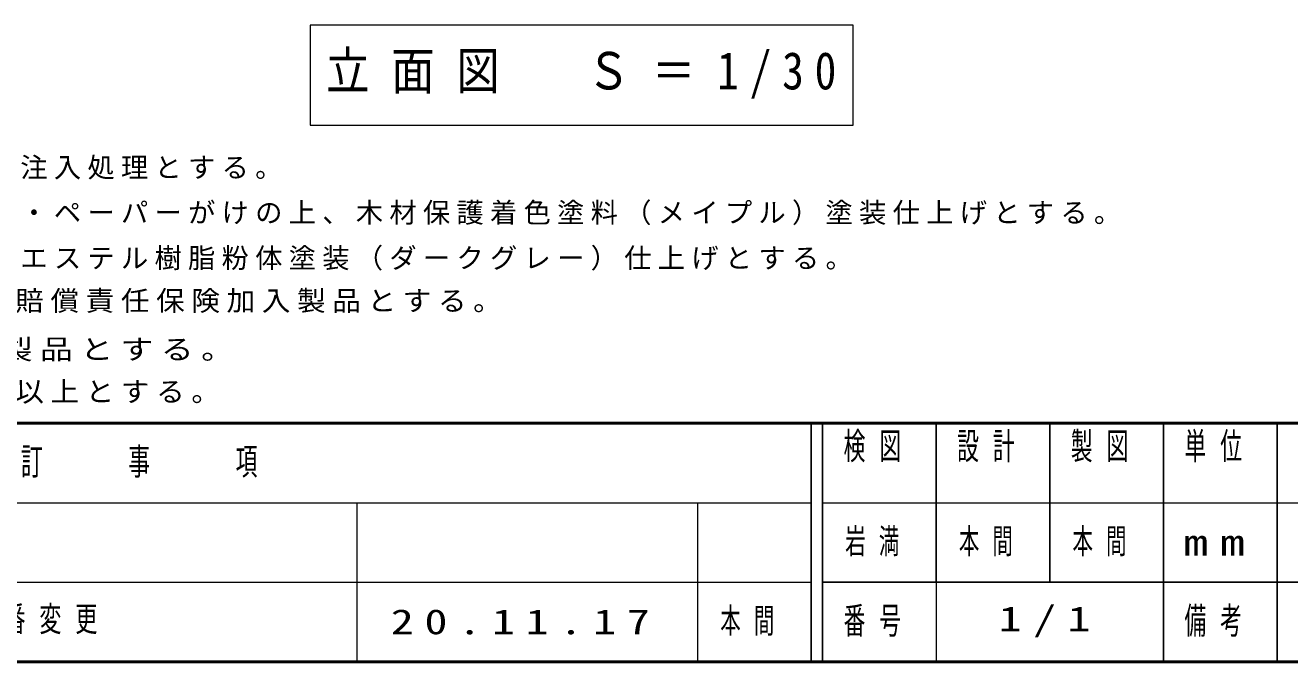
# Model space of a CAD drawing. Units: millimetres on the paper, scale 1:30. Extents: x -365 to 0, y 0 to 257.
# Drawn here: x -307.7 to -196.4, y 0 to 56 of the extents above; entities that cross this region are included whole.
import ezdxf

# ---------------------------------------------------------------- set-up
doc = ezdxf.new("R2010")
doc.units = ezdxf.units.MM
doc.layers.add('LY_1', color=7, linetype='Continuous', lineweight=25)
doc.layers.add('LY_3', color=7, linetype='Continuous', lineweight=13)
doc.layers.add('LY_4', color=7, linetype='Continuous')
doc.styles.add('ＭＳ ゴシック', font='')
doc.styles.get('ＭＳ ゴシック').set_extended_font_data('MS Gothic')

msp = doc.modelspace()

# ---------------------------------------------------------------- linework, layer by layer
at = {"layer": 'LY_1', "lineweight": 13}
for p, q in [((-282.6, 56.03), (-282.6, 47.23)), ((-234.8, 56.03), (-282.6, 56.03)), ((-234.8, 47.23), (-234.8, 56.03)), ((-282.6, 47.23), (-234.8, 47.23))]:
    msp.add_line(p, q, dxfattribs=at)
at = {"layer": 'LY_3', "lineweight": 50}
for p, q in [((-365, 21), (0, 21)), ((-365, 0), (0, 0))]:
    msp.add_line(p, q, dxfattribs=at)
at = {"layer": 'LY_3', "color": 211, "lineweight": 25}
for p, q in [((-238.5, 21), (-238.5, 0)), ((-237.5, 21), (-237.5, 0)), ((-227.5, 21), (-227.5, 7)), ((-217.5, 21), (-217.5, 7)), ((-207.5, 21), (-207.5, 0)), ((-197.5, 21), (-197.5, 7)), ((-237.5, 7), (0, 7))]:
    msp.add_line(p, q, dxfattribs=at)
at = {"layer": 'LY_3'}
for p, q in [((-365, 14), (-238.5, 14)), ((-278.5, 14), (-278.5, 0)), ((-248.5, 14), (-248.5, 0)), ((-237.5, 14), (-182.5, 14)), ((-365, 7), (-238.5, 7)), ((-227.5, 7), (-227.5, 0))]:
    msp.add_line(p, q, dxfattribs=at)
at = {"layer": 'LY_3', "lineweight": 25}
msp.add_line((-197.5, 7), (-197.5, 0), dxfattribs=at)

# ---------------------------------------------------------------- texts
at = {"layer": 'LY_1', "style": 'ＭＳ ゴシック'}
for s, insert, char_height, attachment_point in [('\\T1.5;\\W0.85;立面図\u3000Ｓ＝1/30', (-281.2, 51.63), 3.299, 4), ('\\T1.23;木材防腐処理は、低毒性木材防腐剤加圧注入処理とする。', (-361.255, 42.432), 1.76, 7), ('\\T1.23;木材は、ヒノキ（一等材）とし、カンナ・ペーパーがけの上、木材保護着色塗料（メイプル）塗装仕上げとする。', (-361.255, 38.432), 1.76, 7), ('\\T1.23;鋼材は、電気亜鉛メッキ処理の上、ポリエステル樹脂粉体塗装（ダークグレー）仕上げとする。', (-361.255, 34.432), 1.76, 7), ('\\T1.23;\\W1.05;本製品は、(一社)日本公園施設業協会賠償責任保険加入製品とする。', (-361.255, 30.432), 1.76, 7), ('\\T1.23;\\W1.2;本製品は、ISO9001認証取得企業製品とする。', (-361.255, 26.432), 1.76, 7), ('\\T1.23;\\W1.05;本製品は、(株)中村製作所製品同等品以上とする。', (-361.255, 22.432), 1.76, 7), ('\\T1.62;\\W0.65;脚フレーム形状変更/型番変更', (-342.75, 3.5), 2.199, 4), ('\\T1.47;\\W1.35;20.11.17', (-275.5, 3.5), 2.199, 4), ('\\T1.64;\\W0.6;本間', (-246.5, 3.5), 2.199, 4)]:
    msp.add_mtext(s, dxfattribs=dict(at, insert=insert, char_height=char_height, attachment_point=attachment_point))
at = {"layer": 'LY_3', "color": 4, "char_height": 2.346, "style": 'ＭＳ ゴシック'}
for s, insert, attachment_point in [('\\T1.64;\\W0.6;検図', (-232.5, 20.167), 2), ('\\T1.64;\\W0.6;設計', (-222.5, 20.167), 2), ('\\T1.64;\\W0.6;製図', (-212.5, 20.167), 2), ('\\T1.64;\\W0.6;単位', (-202.5, 20.167), 2), ('\\T1.64;\\W0.6;改\u3000\u3000訂\u3000\u3000事\u3000\u3000項', (-301.75, 17.5), 5), ('\\T1.5;\\W1.35;mm', (-202.5, 10.5), 5), ('\\T1.64;\\W0.6;番号', (-232.5, 3.5), 5), ('\\T1.64;\\W0.6;備考', (-202.5, 3.5), 5)]:
    msp.add_mtext(s, dxfattribs=dict(at, insert=insert, attachment_point=attachment_point))
at = {"layer": 'LY_4', "char_height": 2.199, "attachment_point": 4, "style": 'ＭＳ ゴシック'}
for s, insert in [('\\T1.64;\\W0.6;岩満', (-235.5, 10.5)), ('\\T1.64;\\W0.6;本間', (-225.5, 10.5)), ('\\T1.64;\\W0.6;本間', (-215.5, 10.5)), ('\\T1.5;\\W1.35;1/1', (-222, 3.5))]:
    msp.add_mtext(s, dxfattribs=dict(at, insert=insert))

doc.saveas('drawing.dxf')
